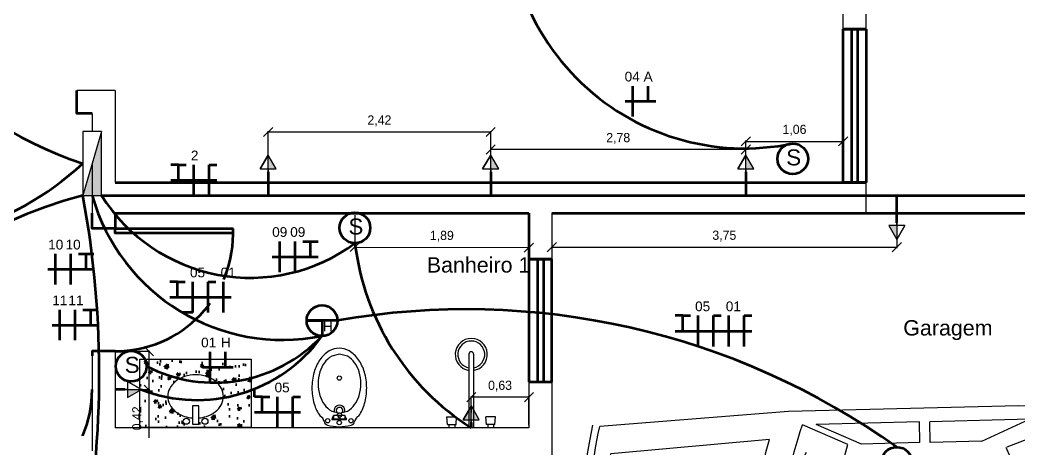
# Model space of a CAD drawing. Header units: millimetres. Extents: x 396 to 499, y 2220 to 2260.
# Drawn here: x 481.5 to 492.37, y 2248.47 to 2253.13 of the extents above; entities that cross this region are included whole.
import ezdxf

# ---------------------------------------------------------------- set-up
doc = ezdxf.new("R2010")
doc.units = ezdxf.units.MM
doc.linetypes.add('ACAD_ISO02W100', pattern=[15, 12, -3])
for name, color, linetype in [('Cotas_', 3, 'Continuous'), ('Elétrica', 1, 'Continuous'), ('Fiação', 6, 'Continuous'), ('Janelas', 5, 'Continuous'), ('LEGENDAS', 7, 'Continuous'), ('MOBILIA', 254, 'Continuous'), ('Paredes', 2, 'Continuous'), ('Portas', 4, 'Continuous'), ('Quadros', 1, 'Continuous'), ('Telhado', 7, 'Continuous'), ('Texto', 3, 'Continuous'), ('VEICULOS', 252, 'Continuous')]:
    doc.layers.add(name, color=color, linetype=linetype)
doc.styles.add('Annotative', font='txt')
doc.styles.get("Standard").update_dxf_attribs({"font": 'arial.ttf'})
doc.dimstyles.new('Cópia de Cotas internas', dxfattribs={"dimtxt": 0.1, "dimasz": 0.1, "dimexe": 0.01, "dimexo": 0.03, "dimgap": 0.0625, "dimtad": 1, "dimzin": 1, "dimtxsty": 'Annotative', "dimblk": 'OBLIQUE', "dimcen": 2.5, "dimadec": 0, "dimazin": 0, "dimtfac": 1, "dimtmove": 0, "dimatfit": 3, "dimfxl": 1, "dimarcsym": 0})

# ---------------------------------------------------------------- blocks, each defined once
blk = doc.blocks.new('A$Cba9fd73b')
at = {"layer": 'VEICULOS'}
for p, q in [((11.27, 306.77), (11.24, 251.56)), ((104.96, 251.56), (104.96, 306.77)), ((-1.08, 300.89), (-4.38, 215.11)), ((117.28, 300.89), (120.58, 215.11)), ((11.24, 251.56), (104.96, 251.56)), ((16.23, 208.79), (7.22, 234)), ((99.98, 208.79), (108.98, 234)), ((12.98, 196.02), (2.56, 220.32)), ((2.56, 220.32), (2.56, 169.98)), ((103.23, 196.02), (113.64, 220.32)), ((113.64, 220.32), (113.64, 169.98)), ((-4.38, 215.11), (-4.38, 98.83)), ((120.58, 215.11), (120.58, 98.83)), ((12.98, 196.02), (12.98, 169.98)), ((103.23, 196.02), (103.23, 169.98)), ((12.98, 169.98), (2.56, 169.98)), ((103.23, 169.98), (113.64, 169.98)), ((2.56, 164.78), (2.56, 112.71)), ((12.98, 164.78), (2.56, 164.78)), ((12.98, 164.78), (12.98, 135.27)), ((103.23, 164.78), (103.23, 135.27)), ((103.23, 164.78), (113.64, 164.78)), ((113.64, 164.78), (113.64, 112.71)), ((12.98, 135.27), (2.56, 112.71)), ((103.23, 135.27), (113.64, 112.71)), ((12.98, 128.33), (2.56, 105.77)), ((103.23, 128.33), (113.64, 105.77)), ((75.46, 93.62), (99.76, 107.5)), ((-4.38, 98.83), (0.83, 3.37)), ((35.54, 93.62), (63.31, 100.56)), ((120.58, 98.83), (115.38, 3.37)), ((27.46, 94.87), (25.95, 86.32)), ((31.3, 94.15), (30.01, 85.57)), ((35.16, 93.53), (34.09, 84.92)), ((39.04, 93.01), (38.17, 84.37)), ((42.93, 92.58), (42.28, 83.93)), ((46.82, 92.25), (46.39, 83.59)), ((50.72, 92.02), (50.51, 83.34)), ((54.63, 91.88), (54.63, 83.21)), ((61.57, 91.88), (61.57, 83.21)), ((65.48, 92.02), (65.7, 83.34)), ((69.38, 92.25), (69.82, 83.59)), ((73.28, 92.58), (73.93, 83.93)), ((77.17, 93.01), (78.03, 84.37)), ((81.04, 93.53), (82.12, 84.92)), ((84.9, 94.15), (86.2, 85.57)), ((88.75, 94.87), (90.25, 86.32)), ((9.48, 88.86), (14.71, 8.58)), ((106.73, 88.86), (101.49, 8.58))]:
    blk.add_line(p, q, dxfattribs=at)
for centre, radius, start, end in [((58.1, -194.48), 506.78, 83.7788, 96.2212), ((58.1, -194.48), 503.31, 83.7788, 96.2212), ((4.12, 300.69), 5.21, 96.2212, 177.7974), ((112.08, 300.69), 5.21, 2.2026, 83.7788), ((58.1, 92.58), 150.3, 70.2127, 109.7873), ((58.1, 112.54), 104.31, 66.4634, 113.5366), ((58.1, 271.52), 150.13, 252.5077, 287.4923), ((58.1, 248.66), 153.31, 248.7607, 291.2393), ((58.1, 245.19), 163.72, 252.7227, 287.2773), ((58.1, 186.76), 183.39, 256.3145, 283.6855), ((58.1, 236.15), 243.2, 256.1775, 283.8225), ((58.1, 236.15), 239.72, 256.1775, 283.8225)]:
    blk.add_arc(centre, radius, start, end, dxfattribs=at)
blk = doc.blocks.new('A$C277a2ba8')
for points in [[(0.4856, 0.148, 0.136045), (0.4674, 0.2125, 0.10695), (0.4093, 0.274, 0.081555), (0.3288, 0.3117, 0.069677), (0.2259, 0.3257, 0.069677), (0.1231, 0.311, 0.081555), (0.0429, 0.2727, 0.002184), (0.0415, 0.2717, 0.136045)], [(0.0434, 0.0204, 0.000599), (0.0438, 0.0201, 0.081555), (0.1243, -0.0176, 0.069677), (0.2272, -0.0316, 0.069677), (0.3299, -0.0168, 0.081555), (0.4101, 0.0214, 0.10695), (0.4679, 0.0833, 0.136045), (0.4856, 0.148, 0.136045)]]:
    blk.add_lwpolyline(points, format="xyb")
blk.add_lwpolyline([(0.0611, 0.1456), (0.0746, 0.0947, 0.10655), (0.1177, 0.0469, 0.083882), (0.1779, 0.0172, 0.072777), (0.2543, 0.0061, 0.072777), (0.3307, 0.0172, 0.083882), (0.3909, 0.0469, 0.10655), (0.434, 0.0947), (0.4475, 0.1456), (0.434, 0.1964, 0.10655), (0.3909, 0.2442, 0.083882), (0.3307, 0.2739, 0.072777), (0.2543, 0.2851, 0.072777), (0.1779, 0.2739, 0.083882), (0.1177, 0.2442, 0.10655), (0.0746, 0.1964)], format="xyb", close=True)
for points in [[(0.0194, 0.1007), (0.0194, 0.1934)], [(0.0194, 0.1934), (0.0231, 0.1934)], [(0.0231, 0.1007), (0.0231, 0.1934)], [(0.0231, 0.1934), (0.0475, 0.1841)], [(0.0475, 0.1841), (0.0231, 0.1841)], [(0.0475, 0.11), (0.0475, 0.1841)], [(0.0194, 0.1007), (0.0231, 0.1007)], [(0.0231, 0.1007), (0.0475, 0.11)], [(0.0475, 0.11), (0.0231, 0.11)]]:
    blk.add_lwpolyline(points)
for centre, radius in [((0.0125, 0.2231), 0.0138), ((0.0003, 0.1475), 0.0138), ((0.0499, 0.1456), 0.0141), ((0.2908, 0.1471), 0.0138), ((0.0125, 0.071), 0.0138)]:
    blk.add_circle(centre, radius)
for centre, radius, start, end in [((0, 0.2941), 0.0479, 279.60434, 333.52955), ((0.2747, 0.1471), 0.3009, 164.98149, 195.01851), ((0.013, 0.2173), 0.03, 99.60434, 164.98149), ((0.0299, 0.1475), 0.00685, 185.49001, 174.50999), ((0.0784, 0.1456), 0.0215, 233.76288, 126.23712), ((0.0784, 0.1456), 0.0355, 256.85477, 103.14523), ((0.013, 0.0768), 0.03, 195.01851, 260.39566), ((0, 0), 0.0479, 25.1297, 80.39566)]:
    blk.add_arc(centre, radius, start, end)
blk = doc.blocks.new('A$C52492030')
at = {"lineweight": 100, "ltscale": 0.1, "rotation": 269.9999999999404}
blk.add_blockref('A$C277a2ba8', (0, 0), dxfattribs=at)
blk = doc.blocks.new('A$C1e0ef638')
for p, q in [((10.28, 37.97), (10.28, -0.04)), ((12.71, 37.97), (12.71, -0.04)), ((-0.68, 1.71), (-1.02, 5.71)), ((-1.02, 5.71), (3.96, 5.71)), ((3.68, 1.71), (3.96, 5.71)), ((24.02, 5.71), (19.03, 5.71)), ((19.31, 1.71), (19.03, 5.71)), ((23.68, 1.71), (24.02, 5.71)), ((-0.68, 1.71), (3.68, 1.71)), ((0, 1.71), (0, 0)), ((3, 1.71), (3, 0)), ((23.68, 1.71), (19.31, 1.71)), ((19.99, 1.71), (19.99, 0)), ((22.99, 1.71), (22.99, 0))]:
    blk.add_line(p, q)
for centre, radius, start, end in [((11.5, 37.75), 8.25, 278.4801, 261.5199), ((11.5, 37.75), 6.93, 280.118, 259.882), ((11.5, 37.97), 1.22, 0, 180)]:
    blk.add_arc(centre, radius, start, end)
blk = doc.blocks.new('A$Cd08518a5')
at = {"layer": 'MOBILIA'}
for p, q in [((0, 0), (0, 55)), ((0, 55), (90, 55)), ((47.5, 52.5), (42.5, 52.5)), ((42.5, 52.5), (42.5, 37.5)), ((47.5, 37.5), (47.5, 52.5)), ((90, 55), (90, 0)), ((42.5, 37.5), (47.5, 37.5)), ((90, 0), (0, 0))]:
    blk.add_line(p, q, dxfattribs=at)
for points in [[(42.5, 47.39, 0.056276), (36.16, 46.11, 0.087567), (29.09, 42.37, 0.105488), (24.11, 36.46, 0.122953), (22.5, 30, 0.122953), (24.11, 23.54, 0.105488), (29.09, 17.63, 0.087567), (36.16, 13.89, 0.078075), (45, 12.5, 0.078075)], [(45, 12.5, 0.078075), (53.84, 13.89, 0.087567), (60.91, 17.63, 0.105488), (65.89, 23.54, 0.122953), (67.5, 30, 0.122953), (65.89, 36.46, 0.105488), (60.91, 42.37, 0.087567), (53.84, 46.11, 0.056276), (47.5, 47.39, 0.078075)]]:
    blk.add_lwpolyline(points, format="xyb", dxfattribs=at)
for centre in [(37.5, 50), (52.5, 50)]:
    blk.add_circle(centre, 2.5, dxfattribs=at)
blk = doc.blocks.new('A$C0a603afa')
at = {"lineweight": 100, "ltscale": 0.1, "xscale": 0.008664371347532897, "yscale": 0.008664371347532897, "zscale": 0.008664371347532897}
blk.add_blockref('A$Cd08518a5', (0, 0), dxfattribs=at)
blk = doc.blocks.new('A$C20babb2f')
at = {"lineweight": 100, "ltscale": 0.1, "rotation": 180}
blk.add_blockref('A$C0a603afa', (0, 0), dxfattribs=at)
blk = doc.blocks.new('A$Cccb36292')
at = {"layer": 'LEGENDAS', "color": 1}
for p, q in [((0, 0.108), (-0.0523, 0.0174)), ((0, 0.108), (-0.0523, 0.0174)), ((-0.0523, 0.0174), (0, 0.108)), ((0.0523, 0.0174), (0, 0.108)), ((0, 0.0174), (0, 0.108)), ((-0.0523, 0.0174), (0.0523, 0.0174)), ((0, 0.0174), (0, 0))]:
    blk.add_line(p, q, dxfattribs=at)
blk.add_solid([(0, 0.0174), (0.0523, 0.0174), (0, 0.108)], dxfattribs=at)
blk = doc.blocks.new('A$Cbc1081f4')
at = {"layer": 'LEGENDAS', "color": 1}
for p, q in [((0, 0.108), (-0.0523, 0.0174)), ((0, 0.108), (-0.0523, 0.0174)), ((-0.0523, 0.0174), (0, 0.108)), ((0.0523, 0.0174), (0, 0.108)), ((0, 0.0174), (0, 0.108)), ((-0.0523, 0.0174), (0.0523, 0.0174)), ((0, 0.0174), (0, 0))]:
    blk.add_line(p, q, dxfattribs=at)
for points in [[(-0.0523, 0.0174), (0, 0.0174), (0, 0.108)], [(0, 0.0174), (0.0523, 0.0174), (0, 0.108)]]:
    blk.add_solid(points, dxfattribs=at)
blk = doc.blocks.new('A$C8ca56550')
at = {"layer": 'LEGENDAS', "color": 1}
for p, q in [((-0.418, 0.1219), (0, 0.1219)), ((-0.418, 0), (0, 0.1219)), ((-0.418, 0), (-0.418, 0.1219)), ((0, 0.1219), (0, 0)), ((0, 0), (-0.418, 0))]:
    blk.add_line(p, q, dxfattribs=at)
blk.add_solid([(-0.418, 0), (0, 0.1219), (0, 0)], dxfattribs=at)
blk = doc.blocks.new('_Oblique')
at = {"color": 0, "linetype": 'ByBlock', "lineweight": -2}
blk.add_line((-0.5, -0.5), (0.5, 0.5), dxfattribs=at)
blk = doc.blocks.new('*D65')
at = {"layer": 'Cotas_', "color": 0, "lineweight": -2, "ltscale": 0.1, "transparency": 16777216}
for p, q in [((487.286, 2251), (487.286, 2250.651)), ((491.036, 2251), (491.036, 2250.651)), ((487.286, 2250.661), (491.036, 2250.661))]:
    blk.add_line(p, q, dxfattribs=at)
at = {"layer": 'Defpoints', "color": 0, "lineweight": 100, "ltscale": 0.1, "transparency": 16777216}
for p in [(487.286, 2251.03), (491.036, 2251.03), (491.036, 2250.661)]:
    blk.add_point(p, dxfattribs=at)
at = {"layer": 'Cotas_', "color": 0, "lineweight": -2, "ltscale": 0.1, "transparency": 16777216, "xscale": 0.1, "yscale": 0.1, "zscale": 0.1, "rotation": 180}
blk.add_blockref('_Oblique', (487.286, 2250.661), dxfattribs=at)
at = {"layer": 'Cotas_', "color": 0, "lineweight": -2, "ltscale": 0.1, "transparency": 16777216, "xscale": 0.1, "yscale": 0.1, "zscale": 0.1}
blk.add_blockref('_Oblique', (491.036, 2250.661), dxfattribs=at)
at = {"layer": 'Cotas_', "color": 0, "lineweight": 100, "ltscale": 0.1, "transparency": 16777216, "insert": (489.161, 2250.782), "char_height": 0.1, "attachment_point": 5, "style": 'Annotative'}
blk.add_mtext('3,75', dxfattribs=at)
blk = doc.blocks.new('*D66')
at = {"layer": 'Cotas_', "color": 0, "lineweight": -2, "ltscale": 0.1, "transparency": 16777216}
for p, q in [((489.395, 2251.393), (489.395, 2251.821)), ((489.395, 2251.811), (490.453, 2251.811)), ((490.453, 2251.393), (490.453, 2251.821))]:
    blk.add_line(p, q, dxfattribs=at)
at = {"layer": 'Defpoints', "color": 0, "lineweight": 100, "ltscale": 0.1, "transparency": 16777216}
for p in [(490.453, 2251.811), (489.395, 2251.363), (490.453, 2251.363)]:
    blk.add_point(p, dxfattribs=at)
at = {"layer": 'Cotas_', "color": 0, "lineweight": -2, "ltscale": 0.1, "transparency": 16777216, "xscale": 0.1, "yscale": 0.1, "zscale": 0.1, "rotation": 180}
blk.add_blockref('_Oblique', (489.395, 2251.811), dxfattribs=at)
at = {"layer": 'Cotas_', "color": 0, "lineweight": -2, "ltscale": 0.1, "transparency": 16777216, "xscale": 0.1, "yscale": 0.1, "zscale": 0.1}
blk.add_blockref('_Oblique', (490.453, 2251.811), dxfattribs=at)
at = {"layer": 'Cotas_', "color": 0, "lineweight": 100, "ltscale": 0.1, "transparency": 16777216, "insert": (489.924, 2251.932), "char_height": 0.1, "attachment_point": 5, "style": 'Annotative'}
blk.add_mtext('1,06', dxfattribs=at)
blk = doc.blocks.new('*D67')
at = {"layer": 'Cotas_', "color": 0, "lineweight": -2, "ltscale": 0.1, "transparency": 16777216}
for p, q in [((486.62, 2251.393), (486.62, 2251.732)), ((489.395, 2251.722), (486.62, 2251.722)), ((489.395, 2251.393), (489.395, 2251.732))]:
    blk.add_line(p, q, dxfattribs=at)
at = {"layer": 'Defpoints', "color": 0, "lineweight": 100, "ltscale": 0.1, "transparency": 16777216}
for p in [(486.62, 2251.722), (486.62, 2251.363), (489.395, 2251.363)]:
    blk.add_point(p, dxfattribs=at)
at = {"layer": 'Cotas_', "color": 0, "lineweight": -2, "ltscale": 0.1, "transparency": 16777216, "xscale": 0.1, "yscale": 0.1, "zscale": 0.1, "rotation": 180}
blk.add_blockref('_Oblique', (486.62, 2251.722), dxfattribs=at)
at = {"layer": 'Cotas_', "color": 0, "lineweight": -2, "ltscale": 0.1, "transparency": 16777216, "xscale": 0.1, "yscale": 0.1, "zscale": 0.1}
blk.add_blockref('_Oblique', (489.395, 2251.722), dxfattribs=at)
at = {"layer": 'Cotas_', "color": 0, "lineweight": 100, "ltscale": 0.1, "transparency": 16777216, "insert": (488.007, 2251.843), "char_height": 0.1, "attachment_point": 5, "style": 'Annotative'}
blk.add_mtext('2,78', dxfattribs=at)
blk = doc.blocks.new('*D68')
at = {"layer": 'Cotas_', "color": 0, "lineweight": -2, "ltscale": 0.1, "transparency": 16777216}
for p, q in [((484.2, 2251.393), (484.2, 2251.923)), ((486.62, 2251.913), (484.2, 2251.913)), ((486.62, 2251.393), (486.62, 2251.923))]:
    blk.add_line(p, q, dxfattribs=at)
at = {"layer": 'Defpoints', "color": 0, "lineweight": 100, "ltscale": 0.1, "transparency": 16777216}
for p in [(484.2, 2251.913), (484.2, 2251.363), (486.62, 2251.363)]:
    blk.add_point(p, dxfattribs=at)
at = {"layer": 'Cotas_', "color": 0, "lineweight": -2, "ltscale": 0.1, "transparency": 16777216, "xscale": 0.1, "yscale": 0.1, "zscale": 0.1, "rotation": 180}
blk.add_blockref('_Oblique', (484.2, 2251.913), dxfattribs=at)
at = {"layer": 'Cotas_', "color": 0, "lineweight": -2, "ltscale": 0.1, "transparency": 16777216, "xscale": 0.1, "yscale": 0.1, "zscale": 0.1}
blk.add_blockref('_Oblique', (486.62, 2251.913), dxfattribs=at)
at = {"layer": 'Cotas_', "color": 0, "lineweight": 100, "ltscale": 0.1, "transparency": 16777216, "insert": (485.41, 2252.034), "char_height": 0.1, "attachment_point": 5, "style": 'Annotative'}
blk.add_mtext('2,42', dxfattribs=at)
blk = doc.blocks.new('*D69')
at = {"layer": 'Cotas_', "color": 0, "lineweight": -2, "ltscale": 0.1, "transparency": 16777216}
for p, q in [((482.566, 2249.53), (482.912, 2249.53)), ((482.902, 2249.53), (482.902, 2249.113)), ((482.566, 2249.113), (482.912, 2249.113)), ((482.902, 2249.113), (482.902, 2248.588))]:
    blk.add_line(p, q, dxfattribs=at)
at = {"layer": 'Defpoints', "color": 0, "lineweight": 100, "ltscale": 0.1, "transparency": 16777216}
for p in [(482.536, 2249.53), (482.536, 2249.113), (482.902, 2249.113)]:
    blk.add_point(p, dxfattribs=at)
at = {"layer": 'Cotas_', "color": 0, "lineweight": -2, "ltscale": 0.1, "transparency": 16777216, "xscale": 0.1, "yscale": 0.1, "zscale": 0.1}
for p, rotation in [((482.902, 2249.53), 90), ((482.902, 2249.113), 270)]:
    blk.add_blockref('_Oblique', p, dxfattribs=dict(at, rotation=rotation))
at = {"layer": 'Cotas_', "color": 0, "lineweight": 100, "ltscale": 0.1, "transparency": 16777216, "insert": (482.781, 2248.801), "char_height": 0.1, "attachment_point": 5, "rotation": 90, "style": 'Annotative'}
blk.add_mtext('0,42', dxfattribs=at)
blk = doc.blocks.new('*D70')
at = {"layer": 'Cotas_', "color": 0, "lineweight": -2, "ltscale": 0.1, "transparency": 16777216}
for p, q in [((486.409, 2248.726), (486.408, 2249.04)), ((487.036, 2249.031), (486.409, 2249.03)), ((487.036, 2248.727), (487.036, 2249.041))]:
    blk.add_line(p, q, dxfattribs=at)
at = {"layer": 'Defpoints', "color": 0, "lineweight": 100, "ltscale": 0.1, "transparency": 16777216}
for p in [(486.409, 2249.03), (486.409, 2248.696), (487.036, 2248.697)]:
    blk.add_point(p, dxfattribs=at)
at = {"layer": 'Cotas_', "color": 0, "lineweight": -2, "ltscale": 0.1, "transparency": 16777216, "xscale": 0.1, "yscale": 0.1, "zscale": 0.1}
for p, rotation in [((486.409, 2249.03), 180.0699412406525), ((487.036, 2249.031), 0.06994124065251128)]:
    blk.add_blockref('_Oblique', p, dxfattribs=dict(at, rotation=rotation))
at = {"layer": 'Cotas_', "color": 0, "lineweight": 100, "ltscale": 0.1, "transparency": 16777216, "insert": (486.722, 2249.151), "char_height": 0.1, "attachment_point": 5, "rotation": 0.0699, "style": 'Annotative'}
blk.add_mtext('0,63', dxfattribs=at)
blk = doc.blocks.new('*D71')
at = {"layer": 'Cotas_', "color": 0, "lineweight": -2, "ltscale": 0.1, "transparency": 16777216}
for p, q in [((485.143, 2251.008), (485.142, 2250.653)), ((487.036, 2251), (487.035, 2250.646)), ((485.142, 2250.663), (487.035, 2250.656))]:
    blk.add_line(p, q, dxfattribs=at)
at = {"layer": 'Defpoints', "color": 0, "lineweight": 100, "ltscale": 0.1, "transparency": 16777216}
for p in [(485.144, 2251.038), (487.036, 2251.03), (487.035, 2250.656)]:
    blk.add_point(p, dxfattribs=at)
at = {"layer": 'Cotas_', "color": 0, "lineweight": -2, "ltscale": 0.1, "transparency": 16777216, "xscale": 0.1, "yscale": 0.1, "zscale": 0.1}
for p, rotation in [((485.142, 2250.663), 179.7695002427097), ((487.035, 2250.656), 359.7695002427097)]:
    blk.add_blockref('_Oblique', p, dxfattribs=dict(at, rotation=rotation))
at = {"layer": 'Cotas_', "color": 0, "lineweight": 100, "ltscale": 0.1, "transparency": 16777216, "insert": (486.089, 2250.78), "char_height": 0.1, "attachment_point": 5, "rotation": 359.7695, "style": 'Annotative'}
blk.add_mtext('1,89', dxfattribs=at)

msp = doc.modelspace()

# ---------------------------------------------------------------- hatches: boundary and pattern name
at = {"layer": 'MOBILIA', "lineweight": 100, "ltscale": 0.1}
h = msp.add_hatch(dxfattribs=at)
h.set_pattern_fill('AR-CONC', color=256, scale=0.001667)
h.set_pattern_definition([(50, (-197.73708, -1478.19441), (0.303641115, -0.026565143), [0.03175, -0.34925]), (355, (-197.73708, -1478.1944), (-0.058739036, 0.318428075), [0.0254, -0.279400974]), (100.451445, (-197.71178, -1478.19663), (0.244902078, 0.29186292), [0.026983348, -0.296817074]), (46.1842, (-197.7371, -1478.10975), (0.4517984, -0.070070547), [0.047625, -0.523875]), (96.635558, (-197.69943, -1478.1156), (0.395673557, 0.412376874), [0.04047504, -0.445226014]), (351.184151, (-197.7371, -1478.10975), (0.395673557, 0.412376874), [0.038099945, -0.419099553]), (21, (-197.69475, -1478.13091), (0.252690652, -0.170441997), [0.03175, -0.34925]), (326, (-197.69475, -1478.1309), (0.10300338, 0.306979944), [0.0254, -0.2794]), (71.451445, (-197.6737, -1478.14512), (0.355694032, 0.136537948), [0.026983348, -0.296816563]), (37.5, (-197.73708, -1478.19441), (0.005147672, 0.1409250648), [0, -0.276013333, 0, -0.283633333, 0, -0.280458333]), (7.5, (-197.73708, -1478.19441), (0.111366104, 0.1669676247), [0, -0.161713333, 0, -0.269663333, 0, -0.106891667]), (327.5, (-197.83149, -1478.19441), (0.2259843253, -0.0095479067), [0, -0.105833333, 0, -0.3302, 0, -0.43815]), (317.5, (-197.87382, -1478.19441), (0.246881969, 0.042377485), [0, -0.137583333, 0, -0.219286667, 0, -0.31115])])
h.paths.add_polyline_path([(484.017, 2249.443), (482.805, 2249.443), (482.805, 2248.702), (484.017, 2248.702)])
h.paths.add_polyline_path([(483.197, 2249.205, -0.087567), (483.292, 2249.256, -0.078075), (483.411, 2249.274, -0.078075), (483.53, 2249.256, -0.087567), (483.625, 2249.205, -0.105488), (483.692, 2249.126, -0.122953), (483.714, 2249.039, -0.122953), (483.692, 2248.952, -0.105488), (483.625, 2248.872, -0.087567), (483.53, 2248.822, -0.056276), (483.444, 2248.805), (483.444, 2248.736), (483.377, 2248.736), (483.377, 2248.805, -0.056276), (483.292, 2248.822, -0.087567), (483.197, 2248.872, -0.105488), (483.129, 2248.952, -0.122953), (483.108, 2249.039, -0.122953), (483.129, 2249.126, -0.105488)], flags=16)
h.paths.add_polyline_path([(483.343, 2248.769, -1), (483.276, 2248.769, -1)], flags=16)
h.paths.add_polyline_path([(483.545, 2248.769, -1), (483.478, 2248.769, -1)], flags=16)

# ---------------------------------------------------------------- linework, layer by layer
at = {"layer": 'Elétrica', "lineweight": 100, "ltscale": 0.1}
for p, q in [((484.2, 2251.482), (484.2, 2251.363)), ((486.62, 2251.482), (486.62, 2251.363)), ((489.395, 2251.482), (489.395, 2251.363)), ((484.2, 2251.363), (484.2, 2251.223)), ((486.62, 2251.363), (486.62, 2251.223)), ((489.395, 2251.363), (489.395, 2251.223)), ((491.036, 2251.03), (491.036, 2251.223)), ((491.036, 2250.926), (491.036, 2251.03)), ((484.953, 2249.863), (484.62, 2249.863)), ((484.62, 2249.863), (484.786, 2249.863)), ((484.786, 2249.863), (484.786, 2249.697)), ((482.641, 2249.113), (482.536, 2249.113)), ((486.409, 2248.756), (486.409, 2248.696))]:
    msp.add_line(p, q, dxfattribs=at)
msp.add_lwpolyline([(482.388, 2251.223), (498.665, 2251.223)], dxfattribs=at)
for centre in [(489.905, 2251.622), (485.144, 2250.871), (484.786, 2249.863), (482.711, 2249.367), (491.036, 2248.322)]:
    msp.add_circle(centre, 0.167, dxfattribs=at)
for centre, radius, start, end in [((483.546, 2255.692), 4.34, 191.0124, 251.717), ((489.382, 2254.308), 2.573, 167.5219, 281.7393), ((479.92, 2254.022), 3.337, 259.7804, 312.7445), ((483.536, 2246.148), 5.252, 104.9039, 178.1039), ((471.822, 2249.286), 10.542, 326.2283, 10.5904), ((484.359, 2251.807), 2.153, 195.7255, 281.4534), ((484.006, 2252.24), 1.911, 212.1345, 306.5315), ((486.353, 2241.912), 8.074, 54.5441, 99.9831), ((483.427, 2250.674), 1.674, 248.7646, 324.2956), ((483.613, 2250.8), 1.611, 242.837, 316.7556)]:
    msp.add_arc(centre, radius, start, end, dxfattribs=at)
at = {"layer": 'Elétrica', "lineweight": 100, "ltscale": 0.05}
msp.add_arc((487.892, 2251.034), 2.768, 186.8425, 237.6011, dxfattribs=at)
at = {"layer": 'Fiação', "lineweight": 100, "ltscale": 0.1}
for p, q in [((488.166, 2252.247), (488.166, 2252.413)), ((488.333, 2252.247), (488.333, 2252.413)), ((488.083, 2252.247), (488.25, 2252.247)), ((488.166, 2252.08), (488.166, 2252.247)), ((488.25, 2252.247), (488.416, 2252.247)), ((483.226, 2251.557), (483.142, 2251.557)), ((483.226, 2251.39), (483.226, 2251.557)), ((483.226, 2251.557), (483.309, 2251.557)), ((483.392, 2251.39), (483.392, 2251.557)), ((483.559, 2251.39), (483.559, 2251.557)), ((483.559, 2251.557), (483.642, 2251.557)), ((483.142, 2251.39), (483.309, 2251.39)), ((483.309, 2251.39), (483.476, 2251.39)), ((483.392, 2251.223), (483.392, 2251.39)), ((483.476, 2251.39), (483.642, 2251.39)), ((483.559, 2251.223), (483.559, 2251.39)), ((484.327, 2250.558), (484.327, 2250.724)), ((484.494, 2250.558), (484.494, 2250.724)), ((484.577, 2250.724), (484.661, 2250.724)), ((484.661, 2250.558), (484.661, 2250.724)), ((484.661, 2250.724), (484.744, 2250.724)), ((481.888, 2250.421), (481.888, 2250.588)), ((482.054, 2250.421), (482.054, 2250.588)), ((482.138, 2250.588), (482.221, 2250.588)), ((482.221, 2250.421), (482.221, 2250.588)), ((482.221, 2250.588), (482.304, 2250.588)), ((484.244, 2250.558), (484.411, 2250.558)), ((484.327, 2250.391), (484.327, 2250.558)), ((484.411, 2250.558), (484.577, 2250.558)), ((484.494, 2250.391), (484.494, 2250.558)), ((484.577, 2250.558), (484.744, 2250.558)), ((481.804, 2250.421), (481.971, 2250.421)), ((481.888, 2250.255), (481.888, 2250.421)), ((481.971, 2250.421), (482.138, 2250.421)), ((482.054, 2250.255), (482.054, 2250.421)), ((482.138, 2250.421), (482.304, 2250.421)), ((483.215, 2250.285), (483.132, 2250.285)), ((483.215, 2250.118), (483.215, 2250.285)), ((483.215, 2250.285), (483.299, 2250.285)), ((483.382, 2250.118), (483.382, 2250.285)), ((483.549, 2250.118), (483.549, 2250.285)), ((483.549, 2250.285), (483.632, 2250.285)), ((483.715, 2250.118), (483.715, 2250.285)), ((483.132, 2250.118), (483.299, 2250.118)), ((483.299, 2250.118), (483.465, 2250.118)), ((483.382, 2249.952), (483.382, 2250.118)), ((483.465, 2250.118), (483.632, 2250.118)), ((483.549, 2249.952), (483.549, 2250.118)), ((483.632, 2250.118), (483.799, 2250.118)), ((483.715, 2249.952), (483.715, 2250.118)), ((481.936, 2249.815), (481.936, 2249.982)), ((482.103, 2249.815), (482.103, 2249.982)), ((482.186, 2249.982), (482.27, 2249.982)), ((482.27, 2249.815), (482.27, 2249.982)), ((482.27, 2249.982), (482.353, 2249.982)), ((483.382, 2249.952), (483.266, 2249.952)), ((488.709, 2249.917), (488.625, 2249.917)), ((488.709, 2249.75), (488.709, 2249.917)), ((488.709, 2249.917), (488.792, 2249.917)), ((488.875, 2249.75), (488.875, 2249.917)), ((489.042, 2249.75), (489.042, 2249.917)), ((489.042, 2249.917), (489.125, 2249.917)), ((489.209, 2249.75), (489.209, 2249.917)), ((489.375, 2249.75), (489.375, 2249.917)), ((489.375, 2249.917), (489.459, 2249.917)), ((481.853, 2249.815), (482.02, 2249.815)), ((481.936, 2249.649), (481.936, 2249.815)), ((482.02, 2249.815), (482.186, 2249.815)), ((482.103, 2249.649), (482.103, 2249.815)), ((482.186, 2249.815), (482.353, 2249.815)), ((488.625, 2249.75), (488.792, 2249.75)), ((488.792, 2249.75), (488.959, 2249.75)), ((488.875, 2249.583), (488.875, 2249.75)), ((488.959, 2249.75), (489.125, 2249.75)), ((489.042, 2249.583), (489.042, 2249.75)), ((489.125, 2249.75), (489.292, 2249.75)), ((489.209, 2249.583), (489.209, 2249.75)), ((489.292, 2249.75), (489.459, 2249.75)), ((489.375, 2249.583), (489.375, 2249.75)), ((483.57, 2249.357), (483.57, 2249.524)), ((483.737, 2249.357), (483.737, 2249.524)), ((483.487, 2249.357), (483.654, 2249.357)), ((483.57, 2249.19), (483.57, 2249.357)), ((483.654, 2249.357), (483.82, 2249.357)), ((484.052, 2249.035), (484.052, 2249.121)), ((484.135, 2249.035), (484.052, 2249.035)), ((484.135, 2248.868), (484.135, 2249.035)), ((484.135, 2249.035), (484.218, 2249.035)), ((484.302, 2248.868), (484.302, 2249.035)), ((484.468, 2248.868), (484.468, 2249.035)), ((484.468, 2249.035), (484.552, 2249.035)), ((484.052, 2248.868), (484.218, 2248.868)), ((484.218, 2248.868), (484.385, 2248.868)), ((484.302, 2248.702), (484.302, 2248.868)), ((484.385, 2248.868), (484.552, 2248.868)), ((484.468, 2248.702), (484.468, 2248.868))]:
    msp.add_line(p, q, dxfattribs=at)
at = {"layer": 'Janelas', "lineweight": 100, "ltscale": 0.1}
for p, q in [((487.286, 2250.53), (487.036, 2250.53)), ((487.036, 2250.53), (487.036, 2249.197)), ((487.128, 2250.53), (487.128, 2249.197)), ((487.195, 2250.53), (487.195, 2249.197)), ((487.286, 2249.197), (487.286, 2250.53)), ((487.036, 2249.197), (487.161, 2249.197)), ((487.161, 2249.197), (487.286, 2249.197))]:
    msp.add_line(p, q, dxfattribs=at)
at = {"layer": 'Paredes'}
for p, q in [((482.536, 2252.363), (482.12, 2252.363)), ((482.536, 2252.363), (482.536, 2251.363)), ((482.286, 2252.113), (482.12, 2252.113)), ((482.286, 2252.113), (482.286, 2251.92)), ((482.286, 2251.572), (482.286, 2251.03)), ((487.036, 2251.03), (487.036, 2250.53)), ((487.286, 2251.03), (487.286, 2250.53)), ((482.536, 2249.53), (482.536, 2248.697)), ((482.286, 2249.48), (482.286, 2248.447)), ((487.036, 2249.197), (487.036, 2248.697)), ((487.286, 2249.197), (487.286, 2242.23)), ((487.036, 2248.697), (482.536, 2248.697))]:
    msp.add_line(p, q, dxfattribs=at)
at = {"layer": 'Paredes', "lineweight": 100, "ltscale": 0.1}
for p, q in [((482.536, 2251.03), (487.036, 2251.03)), ((487.286, 2251.03), (490.703, 2251.03))]:
    msp.add_line(p, q, dxfattribs=at)
at = {"layer": 'Paredes'}
for points in [[(490.453, 2253.03), (490.453, 2253.613), (491.203, 2253.613), (491.203, 2254.113)], [(490.703, 2253.03), (490.703, 2253.363), (491.453, 2253.363), (491.453, 2254.113)], [(490.703, 2251.03), (490.703, 2251.363)]]:
    msp.add_lwpolyline(points, dxfattribs=at)
at = {"layer": 'Paredes', "lineweight": 100, "ltscale": 0.1}
for points in [[(490.703, 2253.03), (490.453, 2253.03)], [(482.286, 2252.113), (482.12, 2252.113), (482.12, 2252.363)], [(482.536, 2251.363), (490.703, 2251.363)], [(482.536, 2251.03), (482.536, 2250.863), (482.286, 2250.863), (482.286, 2251.03)], [(487.036, 2251.03), (487.036, 2250.53), (487.286, 2250.53)], [(482.536, 2249.53), (482.286, 2249.53), (482.286, 2249.48)], [(487.036, 2249.197), (487.286, 2249.197)]]:
    msp.add_lwpolyline(points, dxfattribs=at)
at = {"layer": 'Portas', "lineweight": 100, "ltscale": 0.1}
for p, q in [((490.453, 2253.03), (490.703, 2253.03)), ((490.453, 2251.363), (490.453, 2253.03)), ((490.453, 2253.03), (490.578, 2253.03)), ((490.545, 2253.03), (490.545, 2251.363)), ((490.611, 2253.03), (490.611, 2251.363)), ((490.703, 2253.03), (490.703, 2251.363)), ((490.703, 2251.363), (490.453, 2251.363))]:
    msp.add_line(p, q, dxfattribs=at)
msp.add_lwpolyline([(483.82, 2250.813), (482.536, 2250.813), (482.536, 2250.863), (483.819, 2250.863)], dxfattribs=at)
at = {"layer": 'Portas', "linetype": 'ACAD_ISO02W100', "lineweight": 100, "ltscale": 0.1}
for centre, end in [((482.536, 2250.813), 2.2329), ((481.003, 2249.113), 0)]:
    msp.add_arc(centre, 1.283, 270, end, dxfattribs=at)
at = {"layer": 'Telhado', "lineweight": 100, "ltscale": 0.1}
msp.add_line((490.703, 2251.03), (498.953, 2251.03), dxfattribs=at)

# ---------------------------------------------------------------- block references
at = {"lineweight": 100, "ltscale": 0.1, "xscale": 1.554207273421114, "yscale": 1.554207273421114, "zscale": 1.554207273421114}
msp.add_blockref('A$C20babb2f', (484.017, 2249.443), dxfattribs=at)
at = {"lineweight": 100, "ltscale": 0.1, "xscale": -0.02153922724495152, "yscale": 0.02153922724495152, "zscale": 0.02153922724495152, "rotation": 271.4290123555747}
msp.add_blockref('A$Cba9fd73b', (487.795, 2246.226), dxfattribs=at)
at = {"layer": 'Fiação', "lineweight": 100, "ltscale": 0.1, "xscale": 1.666666666666667, "yscale": 1.666666666666667, "zscale": 1.666666666666667}
for p in [(484.2, 2251.482), (486.62, 2251.482), (489.395, 2251.482)]:
    msp.add_blockref('A$Cccb36292', p, dxfattribs=at)
for name, p, rotation in [('A$Cccb36292', (491.036, 2250.926), 180), ('A$Cccb36292', (482.641, 2249.113), 270), ('A$Cbc1081f4', (486.409, 2248.756), 359.7552878257057)]:
    msp.add_blockref(name, p, dxfattribs=dict(at, rotation=rotation))
at = {"layer": 'MOBILIA', "lineweight": 100, "ltscale": 0.1, "xscale": 0.02113689710054329, "yscale": 0.02113689710054329, "zscale": 0.02113689710054329}
msp.add_blockref('A$C1e0ef638', (486.166, 2248.697), dxfattribs=at)
at = {"layer": 'MOBILIA', "lineweight": 100, "ltscale": 0.1, "xscale": 1.666666666666667, "yscale": 1.666666666666667, "zscale": 1.666666666666667, "rotation": 180}
msp.add_blockref('A$C52492030', (485.219, 2248.754), dxfattribs=at)
at = {"layer": 'Quadros', "lineweight": 100, "ltscale": 0.1, "xscale": -1.666666666666667, "yscale": 1.666666666666667, "zscale": 1.666666666666667, "rotation": 90}
msp.add_blockref('A$C8ca56550', (482.388, 2251.223), dxfattribs=at)

# ---------------------------------------------------------------- texts
at = {"layer": 'Elétrica', "lineweight": 100, "ltscale": 0.1, "char_height": 0.174, "attachment_point": 1}
for insert in [(489.834, 2251.724), (485.073, 2250.973), (482.64, 2249.469)]:
    msp.add_mtext_dynamic_manual_height_columns('S', width=0.23968, gutter_width=0.872, heights=[0], dxfattribs=dict(at, insert=insert))
at = {"layer": 'Fiação', "lineweight": 100, "ltscale": 0.1, "attachment_point": 1}
for s, insert, char_height in [('04', (488.077, 2252.568), 0.1056), ('A', (488.283, 2252.568), 0.106), ('2', (483.36, 2251.711), 0.106), ('09', (484.244, 2250.879), 0.1056), ('09', (484.44, 2250.879), 0.1056), ('10', (481.808, 2250.742), 0.1056), ('10', (481.997, 2250.742), 0.1056), ('05', (483.35, 2250.439), 0.1056), ('01', (483.683, 2250.439), 0.1056), ('11', (481.852, 2250.136), 0.1056), ('11', (482.028, 2250.136), 0.1056), ('05', (488.843, 2250.071), 0.1056), ('01', (489.177, 2250.071), 0.1056), ('H', (484.796, 2249.852), 0.106), ('01', (483.471, 2249.678), 0.1056), ('H', (483.687, 2249.678), 0.106), ('05', (484.27, 2249.189), 0.1056)]:
    msp.add_mtext_dynamic_manual_height_columns(s, width=0.00924, gutter_width=0.528, heights=[0], dxfattribs=dict(at, insert=insert, char_height=char_height))
at = {"layer": 'Texto', "lineweight": 100, "ltscale": 0.05, "attachment_point": 1}
for s, insert, char_height in [(' Banheiro 1', (485.861, 2250.552), 0.16667), ('Garagem', (491.107, 2249.868), 0.1667)]:
    msp.add_mtext_dynamic_manual_height_columns(s, width=1.62896, gutter_width=20.833, heights=[0], dxfattribs=dict(at, insert=insert, char_height=char_height))

# ---------------------------------------------------------------- dimensions: what is measured, and where the dimension line sits
at = {"layer": 'Cotas_', "lineweight": 100, "ltscale": 0.1}
for base, p1, p2, picture, middle in [((484.2, 2251.913), (486.62, 2251.363), (484.2, 2251.363), '*D68', (485.41, 2252.034)), ((486.61978, 2251.72169), (489.39484, 2251.3634), (486.61978, 2251.3634), '*D67', (488.00731, 2251.84253)), ((490.453, 2251.811), (489.395, 2251.363), (490.453, 2251.363), '*D66', (489.924, 2251.932)), ((491.036, 2250.661), (487.286, 2251.03), (491.036, 2251.03), '*D65', (489.161, 2250.782))]:
    dim = msp.add_linear_dim(base=base, p1=p1, p2=p2, dimstyle='Cópia de Cotas internas', dxfattribs=at)
    dim.commit()
    dim.dimension.update_dxf_attribs({"geometry": picture, "text_midpoint": middle})
for p1, p2, distance, picture, middle in [((485.144, 2251.038), (487.036, 2251.03), -0.374, '*D71', (486.089, 2250.78)), ((487.036, 2248.697), (486.409, 2248.696), -0.334, '*D70', (486.722, 2249.151))]:
    dim = msp.add_aligned_dim(p1=p1, p2=p2, distance=distance, dimstyle='Cópia de Cotas internas', dxfattribs=at)
    dim.commit()
    dim.dimension.update_dxf_attribs({"geometry": picture, "text_midpoint": middle})
dim = msp.add_linear_dim(base=(482.902, 2249.113), p1=(482.536, 2249.53), p2=(482.536, 2249.113), angle=90, dimstyle='Cópia de Cotas internas', dxfattribs=at)
dim.commit()
dim.dimension.update_dxf_attribs({"geometry": '*D69', "text_midpoint": (482.781, 2248.801)})

doc.saveas('drawing.dxf')
